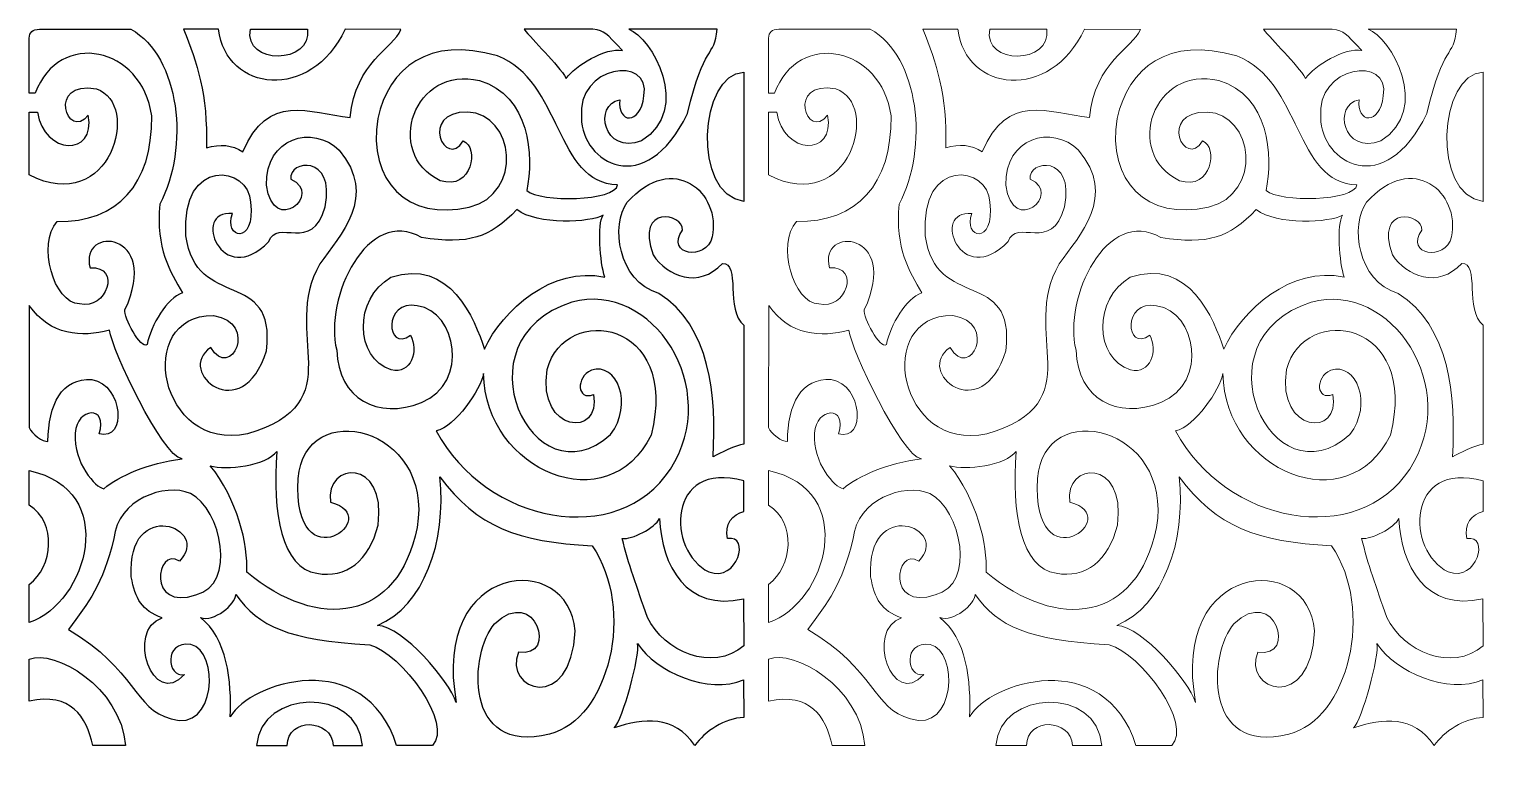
# Model space of a CAD drawing. Header units: centimetres. Extents: x -29 to 29.3, y -14.7 to 14.3.
import ezdxf

# ---------------------------------------------------------------- set-up
doc = ezdxf.new("R2010")
doc.units = ezdxf.units.CM
doc.header["$MEASUREMENT"] = 0
doc.layers.add('layer 1', color=7, linetype='Continuous')

msp = doc.modelspace()

# ---------------------------------------------------------------- linework, layer by layer
at = {"layer": 'layer 1', "color": 177}
for points, knots in [([(-28.99826, 13.92687), (-28.99826, 13.92687), (-28.99826, 11.73469), (-28.99826, 11.73469), (-28.99826, 11.73469), (-28.99826, 11.73469), (-28.75958, 11.73469), (-28.75958, 11.73469), (-28.75958, 11.73469), (-27.81011, 14.28132), (-24.49027, 13.60582), (-24.11342, 10.82368), (-24.11342, 10.82368), (-24.09051, 8.06392), (-25.47569, 6.59064), (-27.88095, 6.60799), (-27.88095, 6.60799), (-28.69193, 5.72885), (-28.03017, 3.35305), (-26.99738, 3.33085), (-26.99738, 3.33085), (-25.90317, 3.0538), (-25.3154, 4.85121), (-26.56832, 4.76415), (-26.56832, 4.76415), (-27.04211, 6.46821), (-23.70415, 6.24771), (-25.18281, 3.08435), (-25.18281, 3.08435), (-25.25262, 2.81319), (-24.54469, 1.49557), (-24.29777, 1.70531), (-24.29777, 1.70531), (-24.14317, 2.48105), (-23.51061, 3.56795), (-22.88893, 3.76539), (-22.88893, 3.76539), (-23.38327, 4.61911), (-23.95102, 5.54115), (-23.79384, 7.29972), (-23.79384, 7.29972), (-22.59431, 9.56364), (-22.98439, 13.18742), (-24.94299, 14.28167), (-24.94299, 14.28167), (-24.94299, 14.28167), (-28.58918, 14.28165), (-28.58918, 14.28165), (-28.58918, 14.28165), (-28.86501, 14.28182), (-28.99826, 14.16304), (-28.99826, 13.92687)], [0, 0, 0, 0, 0.07142857, 0.07142857, 0.07142857, 0.07142857, 0.14285714, 0.14285714, 0.14285714, 0.14285714, 0.21428571, 0.21428571, 0.21428571, 0.21428571, 0.28571429, 0.28571429, 0.28571429, 0.28571429, 0.35714286, 0.35714286, 0.35714286, 0.35714286, 0.42857143, 0.42857143, 0.42857143, 0.42857143, 0.5, 0.5, 0.5, 0.5, 0.57142857, 0.57142857, 0.57142857, 0.57142857, 0.64285714, 0.64285714, 0.64285714, 0.64285714, 0.71428571, 0.71428571, 0.71428571, 0.71428571, 0.78571429, 0.78571429, 0.78571429, 0.78571429, 0.85714286, 0.85714286, 0.85714286, 0.85714286, 1, 1, 1, 1]), ([(-22.84435, 14.28166), (-22.84435, 14.28166), (-21.44628, 14.28166), (-21.44628, 14.28166), (-21.44628, 14.28166), (-21.14741, 11.76826), (-17.76725, 11.37542), (-16.39398, 14.28166), (-16.39398, 14.28166), (-16.39398, 14.28166), (-14.16941, 14.27005), (-14.16941, 14.27005), (-14.16941, 14.27005), (-14.47066, 13.5091), (-15.97766, 13.00916), (-16.19586, 10.75668), (-16.19586, 10.75668), (-17.8318, 10.95561), (-19.49627, 11.75808), (-20.47465, 9.39443), (-20.47465, 9.39443), (-20.91712, 9.67269), (-21.37624, 9.71925), (-21.93311, 9.54841), (-21.93311, 9.54841), (-21.87171, 11.70579), (-22.30391, 12.9344), (-22.84435, 14.28166)], [0, 0, 0, 0, 0.125, 0.125, 0.125, 0.125, 0.25, 0.25, 0.25, 0.25, 0.375, 0.375, 0.375, 0.375, 0.5, 0.5, 0.5, 0.5, 0.625, 0.625, 0.625, 0.625, 0.75, 0.75, 0.75, 0.75, 1, 1, 1, 1]), ([(-20.17703, 14.28165), (-20.45446, 12.83401), (-17.70218, 12.87127), (-17.89625, 14.28167), (-17.89625, 14.28167), (-17.89625, 14.28167), (-20.17703, 14.28165), (-20.17703, 14.28165)], [0, 0, 0, 0, 0.33333333, 0.33333333, 0.33333333, 0.33333333, 1, 1, 1, 1]), ([(-5.53098, 8.07777), (-5.61464, 7.41304), (-8.60772, 7.3621), (-9.15133, 7.84728), (-9.15133, 7.84728), (-8.86936, 9.22611), (-9.02837, 11.64856), (-11.03751, 12.23548), (-11.03751, 12.23548), (-13.63424, 12.86234), (-14.88269, 9.35941), (-12.61018, 8.24148), (-12.61018, 8.24148), (-11.30633, 7.82956), (-11.049, 9.59789), (-11.69285, 9.82552), (-11.69285, 9.82552), (-12.38987, 8.66578), (-13.49013, 11.00427), (-11.50991, 10.97569), (-11.50991, 10.97569), (-9.64426, 10.90608), (-9.27243, 7.71956), (-11.44974, 7.18302), (-11.44974, 7.18302), (-13.9042, 6.62128), (-15.50479, 8.24848), (-15.09854, 10.72673), (-15.09854, 10.72673), (-14.63756, 12.72867), (-13.08148, 14.02521), (-10.31861, 13.21555), (-10.31861, 13.21555), (-7.74834, 12.2376), (-8.01262, 8.12323), (-5.53098, 8.07777)], [0, 0, 0, 0, 0.1, 0.1, 0.1, 0.1, 0.2, 0.2, 0.2, 0.2, 0.3, 0.3, 0.3, 0.3, 0.4, 0.4, 0.4, 0.4, 0.5, 0.5, 0.5, 0.5, 0.6, 0.6, 0.6, 0.6, 0.7, 0.7, 0.7, 0.7, 0.8, 0.8, 0.8, 0.8, 1, 1, 1, 1]), ([(-9.25901, 14.28168), (-9.25901, 14.28168), (-6.52154, 14.28166), (-6.52154, 14.28166), (-6.52154, 14.28166), (-5.98814, 14.19811), (-6.04319, 14.16085), (-5.33133, 13.43847), (-5.33133, 13.43847), (-6.01427, 13.56036), (-7.22959, 12.83089), (-7.57601, 12.32158), (-7.57601, 12.32158), (-7.92073, 12.88949), (-8.92512, 13.85003), (-9.25901, 14.28168)], [0, 0, 0, 0, 0.2, 0.2, 0.2, 0.2, 0.4, 0.4, 0.4, 0.4, 0.6, 0.6, 0.6, 0.6, 1, 1, 1, 1]), ([(-5.08304, 14.28166), (-5.08304, 14.28166), (-1.55502, 14.28164), (-1.55502, 14.28164), (-1.55502, 14.28164), (-1.66439, 13.11951), (-2.07852, 13.75274), (-2.74591, 10.91423), (-2.74591, 10.91423), (-4.43003, 7.44919), (-6.94266, 8.95635), (-6.97366, 10.74943), (-6.97366, 10.74943), (-7.17041, 12.84269), (-4.18116, 13.26417), (-4.48111, 11.6208), (-4.48111, 11.6208), (-4.61892, 10.40823), (-5.55361, 10.54244), (-5.43935, 11.46355), (-5.43935, 11.46355), (-6.50544, 11.3025), (-6.09014, 9.23861), (-4.57212, 9.83039), (-4.57212, 9.83039), (-2.54733, 11.09477), (-4.17529, 13.97433), (-5.08304, 14.28166)], [0, 0, 0, 0, 0.125, 0.125, 0.125, 0.125, 0.25, 0.25, 0.25, 0.25, 0.375, 0.375, 0.375, 0.375, 0.5, 0.5, 0.5, 0.5, 0.625, 0.625, 0.625, 0.625, 0.75, 0.75, 0.75, 0.75, 1, 1, 1, 1]), ([(-28.99826, 10.96848), (-28.99826, 10.96848), (-28.99825, 8.47498), (-28.99825, 8.47498), (-28.99825, 8.47498), (-25.74537, 6.7776), (-24.5145, 11.34306), (-26.32199, 11.89816), (-26.32199, 11.89816), (-28.3079, 12.29682), (-27.48115, 9.77071), (-26.64187, 10.85943), (-26.64187, 10.85943), (-26.33462, 9.17888), (-28.40633, 9.26591), (-28.67122, 10.9745), (-28.67122, 10.9745), (-28.67122, 10.9745), (-28.99826, 10.96848), (-28.99826, 10.96848)], [0, 0, 0, 0, 0.16666667, 0.16666667, 0.16666667, 0.16666667, 0.33333333, 0.33333333, 0.33333333, 0.33333333, 0.5, 0.5, 0.5, 0.5, 0.66666667, 0.66666667, 0.66666667, 0.66666667, 1, 1, 1, 1]), ([(-0.49241, 12.56414), (-2.27502, 12.52355), (-2.57449, 7.67498), (-0.49242, 7.41657), (-0.49242, 7.41657), (-0.49242, 7.41657), (-0.49241, 12.56414), (-0.49241, 12.56414)], [0, 0, 0, 0, 0.33333333, 0.33333333, 0.33333333, 0.33333333, 1, 1, 1, 1]), ([(-18.56335, 8.30591), (-18.66471, 9.06), (-16.77458, 9.31039), (-17.19414, 7.20419), (-17.19414, 7.20419), (-17.69714, 5.31198), (-19.11296, 6.77846), (-19.44725, 5.81529), (-19.44725, 5.81529), (-21.31628, 3.85533), (-22.56439, 7.10804), (-20.88926, 6.92641), (-20.88926, 6.92641), (-21.27972, 5.96299), (-19.95891, 5.608), (-20.17085, 7.38228), (-20.17085, 7.38228), (-20.20826, 8.8258), (-22.96457, 9.24308), (-22.74686, 6.04504), (-22.74686, 6.04504), (-22.3512, 3.01332), (-19.13717, 4.7964), (-19.5362, 1.46236), (-19.5362, 1.46236), (-20.49484, -1.64373), (-23.20477, 0.63055), (-21.76136, 1.58722), (-21.76136, 1.58722), (-20.97038, 0.24189), (-19.81774, 2.5788), (-21.65477, 2.8663), (-21.65477, 2.8663), (-24.83672, 2.86985), (-23.81907, -2.62128), (-20.29302, -1.85269), (-20.29302, -1.85269), (-16.04736, -0.60979), (-19.02363, 2.15159), (-17.40417, 4.92321), (-17.40417, 4.92321), (-16.59247, 6.07447), (-15.07752, 7.61134), (-16.63394, 9.4563), (-16.63394, 9.4563), (-17.6809, 10.49532), (-19.59547, 9.95682), (-19.53181, 8.06775), (-19.53181, 8.06775), (-19.273, 5.99339), (-17.24156, 7.71788), (-18.56335, 8.30591)], [0, 0, 0, 0, 0.07142857, 0.07142857, 0.07142857, 0.07142857, 0.14285714, 0.14285714, 0.14285714, 0.14285714, 0.21428571, 0.21428571, 0.21428571, 0.21428571, 0.28571429, 0.28571429, 0.28571429, 0.28571429, 0.35714286, 0.35714286, 0.35714286, 0.35714286, 0.42857143, 0.42857143, 0.42857143, 0.42857143, 0.5, 0.5, 0.5, 0.5, 0.57142857, 0.57142857, 0.57142857, 0.57142857, 0.64285714, 0.64285714, 0.64285714, 0.64285714, 0.71428571, 0.71428571, 0.71428571, 0.71428571, 0.78571429, 0.78571429, 0.78571429, 0.78571429, 0.85714286, 0.85714286, 0.85714286, 0.85714286, 1, 1, 1, 1]), ([(-2.93543, 6.26832), (-3.65082, 5.2801), (-1.98654, 5.01277), (-1.75462, 5.99615), (-1.75462, 5.99615), (-1.39613, 7.75825), (-3.29853, 9.43449), (-5.14624, 7.37861), (-5.14624, 7.37861), (-5.81242, 6.49319), (-5.51442, 4.22927), (-3.89032, 3.74549), (-3.89032, 3.74549), (-1.82528, 2.46114), (-1.57551, -0.34881), (-1.71918, -2.76953), (-1.71918, -2.76953), (-1.44934, -2.6299), (-0.81714, -2.30203), (-0.49241, -2.27184), (-0.49241, -2.27184), (-0.49241, -2.27184), (-0.49241, 2.47359), (-0.49241, 2.47359), (-0.49241, 2.47359), (-1.24767, 3.08538), (-0.61217, 4.97076), (-1.35044, 4.94234), (-1.35044, 4.94234), (-2.28648, 3.91312), (-3.55177, 4.42571), (-4.11275, 5.27941), (-4.11275, 5.27941), (-4.82579, 7.30097), (-2.89359, 6.94786), (-2.93543, 6.26832)], [0, 0, 0, 0, 0.1, 0.1, 0.1, 0.1, 0.2, 0.2, 0.2, 0.2, 0.3, 0.3, 0.3, 0.3, 0.4, 0.4, 0.4, 0.4, 0.5, 0.5, 0.5, 0.5, 0.6, 0.6, 0.6, 0.6, 0.7, 0.7, 0.7, 0.7, 0.8, 0.8, 0.8, 0.8, 1, 1, 1, 1]), ([(-6.10135, 6.86803), (-6.35121, 6.51342), (-6.23022, 4.96695), (-6.04438, 4.39849), (-6.04438, 4.39849), (-8.14819, 4.84326), (-10.11092, 3.0815), (-10.84453, 1.52754), (-10.84453, 1.52754), (-11.22145, 2.70858), (-12.21731, 5.18654), (-14.57138, 4.38763), (-14.57138, 4.38763), (-16.05497, 3.5533), (-16.02406, 1.14242), (-14.55623, 0.69838), (-14.55623, 0.69838), (-13.77634, 0.5041), (-13.43966, 1.45659), (-13.79548, 2.07668), (-13.79548, 2.07668), (-14.7715, 1.37961), (-14.89215, 3.51091), (-13.51995, 3.2567), (-13.51995, 3.2567), (-11.94945, 3.01239), (-11.42412, 0.20934), (-13.35628, -0.60992), (-13.35628, -0.60992), (-15.0856, -1.28963), (-16.66968, -0.48319), (-16.73373, 1.48413), (-16.73373, 1.48413), (-17.2625, 3.5673), (-15.49038, 7.23529), (-13.35221, 5.97142), (-13.35221, 5.97142), (-11.45107, 5.69011), (-10.64777, 5.95467), (-9.54387, 7.08713), (-9.54387, 7.08713), (-8.73362, 6.46136), (-6.58698, 6.56837), (-6.10135, 6.86803)], [0, 0, 0, 0, 0.08333333, 0.08333333, 0.08333333, 0.08333333, 0.16666667, 0.16666667, 0.16666667, 0.16666667, 0.25, 0.25, 0.25, 0.25, 0.33333333, 0.33333333, 0.33333333, 0.33333333, 0.41666667, 0.41666667, 0.41666667, 0.41666667, 0.5, 0.5, 0.5, 0.5, 0.58333333, 0.58333333, 0.58333333, 0.58333333, 0.66666667, 0.66666667, 0.66666667, 0.66666667, 0.75, 0.75, 0.75, 0.75, 0.83333333, 0.83333333, 0.83333333, 0.83333333, 1, 1, 1, 1]), ([(-8.33999, 0.71612), (-8.7416, -1.84622), (-6.13911, -2.00322), (-6.49393, -0.28195), (-6.49393, -0.28195), (-7.15079, -0.56056), (-7.20913, 0.41043), (-6.57268, 0.68231), (-6.57268, 0.68231), (-5.55919, 1.02057), (-4.87254, -0.67023), (-5.81564, -1.88481), (-5.81564, -1.88481), (-8.90418, -4.67097), (-12.02702, 1.89518), (-7.35466, 3.39701), (-7.35466, 3.39701), (-4.13859, 4.27526), (-1.33051, -0.05491), (-3.42458, -3.25917), (-3.42458, -3.25917), (-5.50313, -6.44291), (-10.77655, -5.45549), (-12.76213, -1.73853), (-12.76213, -1.73853), (-11.99905, -1.55787), (-10.99348, -0.10863), (-10.87976, 0.55456), (-10.87976, 0.55456), (-10.79894, -3.37904), (-5.86149, -5.36349), (-4.19621, -1.90181), (-4.19621, -1.90181), (-3.02022, 2.69673), (-7.61799, 3.38379), (-8.33999, 0.71612)], [0, 0, 0, 0, 0.1, 0.1, 0.1, 0.1, 0.2, 0.2, 0.2, 0.2, 0.3, 0.3, 0.3, 0.3, 0.4, 0.4, 0.4, 0.4, 0.5, 0.5, 0.5, 0.5, 0.6, 0.6, 0.6, 0.6, 0.7, 0.7, 0.7, 0.7, 0.8, 0.8, 0.8, 0.8, 1, 1, 1, 1]), ([(-28.99503, 3.26544), (-28.15615, 2.05438), (-26.91587, 1.98742), (-25.79918, 2.27949), (-25.79918, 2.27949), (-25.70663, 1.53213), (-23.7041, -2.74224), (-22.90248, -2.8541), (-22.90248, -2.8541), (-24.28343, -3.0327), (-25.38764, -3.51604), (-26.02708, -4.04647), (-26.02708, -4.04647), (-26.34852, -3.99013), (-27.23886, -3.04401), (-27.1661, -1.82366), (-27.1661, -1.82366), (-27.10484, -0.79904), (-25.83713, -0.69957), (-26.21203, -1.84929), (-26.21203, -1.84929), (-25.10868, -2.17504), (-25.22847, 0.10731), (-26.50188, 0.30614), (-26.50188, 0.30614), (-27.69634, 0.39485), (-28.2426, -0.68205), (-28.25062, -2.15405), (-28.25062, -2.15405), (-28.4565, -2.18903), (-28.89496, -1.8512), (-28.99825, -1.60741), (-28.99825, -1.60741), (-28.99825, -1.60741), (-28.99503, 3.26544), (-28.99503, 3.26544)], [0, 0, 0, 0, 0.1, 0.1, 0.1, 0.1, 0.2, 0.2, 0.2, 0.2, 0.3, 0.3, 0.3, 0.3, 0.4, 0.4, 0.4, 0.4, 0.5, 0.5, 0.5, 0.5, 0.6, 0.6, 0.6, 0.6, 0.7, 0.7, 0.7, 0.7, 0.8, 0.8, 0.8, 0.8, 1, 1, 1, 1]), ([(-19.12675, -2.55361), (-19.54332, -3.12639), (-21.14375, -3.31968), (-21.7819, -3.12802), (-21.7819, -3.12802), (-20.71197, -4.41218), (-20.25276, -6.30914), (-20.32309, -7.36997), (-20.32309, -7.36997), (-17.45064, -9.75771), (-14.28557, -9.34205), (-13.52412, -5.59597), (-13.52412, -5.59597), (-12.85494, -1.53409), (-18.00827, -0.35941), (-18.27467, -3.63758), (-18.27467, -3.63758), (-18.49186, -7.9329), (-14.73133, -5.1592), (-16.98168, -4.58212), (-16.98168, -4.58212), (-17.21347, -2.96404), (-14.72787, -2.78913), (-15.08428, -5.49502), (-15.08428, -5.49502), (-15.44573, -6.92722), (-16.35559, -7.63393), (-17.5275, -7.41717), (-17.5275, -7.41717), (-18.91979, -7.20893), (-19.31066, -5.02367), (-19.12675, -2.55361)], [0, 0, 0, 0, 0.11111111, 0.11111111, 0.11111111, 0.11111111, 0.22222222, 0.22222222, 0.22222222, 0.22222222, 0.33333333, 0.33333333, 0.33333333, 0.33333333, 0.44444444, 0.44444444, 0.44444444, 0.44444444, 0.55555556, 0.55555556, 0.55555556, 0.55555556, 0.66666667, 0.66666667, 0.66666667, 0.66666667, 0.77777778, 0.77777778, 0.77777778, 0.77777778, 1, 1, 1, 1]), ([(-0.4924, -3.73157), (-0.4924, -3.73157), (-0.49241, -4.95261), (-0.49241, -4.95261), (-0.49241, -4.95261), (-0.93956, -5.04121), (-1.28603, -5.46998), (-1.14104, -6.03235), (-1.14104, -6.03235), (-0.22991, -5.85117), (-0.72592, -7.79986), (-1.8913, -7.35663), (-1.8913, -7.35663), (-3.57109, -6.54487), (-3.58885, -2.87865), (-0.4924, -3.73157)], [0, 0, 0, 0, 0.2, 0.2, 0.2, 0.2, 0.4, 0.4, 0.4, 0.4, 0.6, 0.6, 0.6, 0.6, 1, 1, 1, 1]), ([(-28.99825, -3.32122), (-28.99825, -3.32122), (-28.99829, -4.70538), (-28.99829, -4.70538), (-28.99829, -4.70538), (-27.88318, -5.3908), (-28.04811, -7.15225), (-28.9984, -7.86066), (-28.9984, -7.86066), (-28.9984, -7.86066), (-28.99826, -9.38154), (-28.99826, -9.38154), (-28.99826, -9.38154), (-26.67551, -8.59804), (-25.38309, -4.09099), (-28.99825, -3.32122)], [0, 0, 0, 0, 0.2, 0.2, 0.2, 0.2, 0.4, 0.4, 0.4, 0.4, 0.6, 0.6, 0.6, 0.6, 1, 1, 1, 1]), ([(-27.42754, -9.66244), (-26.62812, -8.55114), (-26.06939, -7.89474), (-25.62608, -6.03013), (-25.62608, -6.03013), (-25.47111, -4.46498), (-23.60484, -3.8062), (-22.57204, -4.2289), (-22.57204, -4.2289), (-21.32255, -4.85831), (-20.7056, -7.88892), (-22.35296, -8.27244), (-22.35296, -8.27244), (-24.29953, -8.95401), (-23.95168, -6.33154), (-23.00955, -6.92892), (-23.00955, -6.92892), (-21.69255, -5.60934), (-25.11459, -4.3122), (-24.92928, -7.56247), (-24.92928, -7.56247), (-24.76663, -8.44052), (-24.5152, -8.90354), (-23.69279, -9.18884), (-23.69279, -9.18884), (-25.16437, -9.68621), (-24.06059, -12.85859), (-22.8113, -11.45039), (-22.8113, -11.45039), (-23.49827, -11.61001), (-23.66529, -10.09365), (-22.552, -10.25963), (-22.552, -10.25963), (-21.41012, -10.49203), (-21.53292, -13.80647), (-23.33546, -13.21901), (-23.33546, -13.21901), (-24.83618, -12.83077), (-24.72072, -11.25815), (-27.42754, -9.66244)], [0, 0, 0, 0, 0.09090909, 0.09090909, 0.09090909, 0.09090909, 0.18181818, 0.18181818, 0.18181818, 0.18181818, 0.27272727, 0.27272727, 0.27272727, 0.27272727, 0.36363636, 0.36363636, 0.36363636, 0.36363636, 0.45454545, 0.45454545, 0.45454545, 0.45454545, 0.54545455, 0.54545455, 0.54545455, 0.54545455, 0.63636364, 0.63636364, 0.63636364, 0.63636364, 0.72727273, 0.72727273, 0.72727273, 0.72727273, 0.81818182, 0.81818182, 0.81818182, 0.81818182, 1, 1, 1, 1]), ([(-12.62353, -3.56293), (-12.33626, -6.18231), (-13.27049, -8.71008), (-15.10274, -9.49824), (-15.10274, -9.49824), (-14.08829, -9.53552), (-12.25425, -11.69567), (-11.96387, -12.56739), (-11.96387, -12.56739), (-12.99201, -6.92882), (-7.45866, -6.4973), (-7.2237, -9.71467), (-7.2237, -9.71467), (-7.36747, -13.02949), (-10.1233, -12.083), (-9.48478, -10.56272), (-9.48478, -10.56272), (-7.89308, -10.83132), (-8.79246, -7.85363), (-10.44187, -9.43273), (-10.44187, -9.43273), (-11.42762, -10.56224), (-11.71384, -14.6937), (-8.25122, -13.82953), (-8.25122, -13.82953), (-5.87322, -13.24858), (-4.79833, -8.84056), (-6.54398, -6.32156), (-6.54398, -6.32156), (-9.50985, -6.16135), (-11.12302, -5.58335), (-12.62353, -3.56293)], [0, 0, 0, 0, 0.11111111, 0.11111111, 0.11111111, 0.11111111, 0.22222222, 0.22222222, 0.22222222, 0.22222222, 0.33333333, 0.33333333, 0.33333333, 0.33333333, 0.44444444, 0.44444444, 0.44444444, 0.44444444, 0.55555556, 0.55555556, 0.55555556, 0.55555556, 0.66666667, 0.66666667, 0.66666667, 0.66666667, 0.77777778, 0.77777778, 0.77777778, 0.77777778, 1, 1, 1, 1]), ([(-3.85311, -5.22832), (-4.03016, -5.61364), (-4.97074, -6.07953), (-5.34198, -6.03001), (-5.34198, -6.03001), (-5.10234, -7.0423), (-4.76346, -7.95335), (-4.34298, -9.17247), (-4.34298, -9.17247), (-3.67408, -10.54713), (-1.7498, -11.37649), (-0.49241, -10.30331), (-0.49241, -10.30331), (-0.49241, -10.30331), (-0.5118, -8.43384), (-0.5118, -8.43384), (-0.5118, -8.43384), (-2.76973, -8.95635), (-3.79173, -7.10459), (-3.85311, -5.22832)], [0, 0, 0, 0, 0.16666667, 0.16666667, 0.16666667, 0.16666667, 0.33333333, 0.33333333, 0.33333333, 0.33333333, 0.5, 0.5, 0.5, 0.5, 0.66666667, 0.66666667, 0.66666667, 0.66666667, 1, 1, 1, 1]), ([(-20.76312, -8.25962), (-20.75988, -8.66221), (-21.63215, -9.36763), (-22.17213, -9.18559), (-22.17213, -9.18559), (-21.1021, -9.97871), (-20.92334, -11.73288), (-20.97789, -13.13832), (-20.97789, -13.13832), (-20.20374, -11.73895), (-15.61291, -10.30729), (-14.34577, -14.28165), (-14.34577, -14.28165), (-14.34577, -14.28165), (-12.91275, -14.28167), (-12.91275, -14.28167), (-12.91275, -14.28167), (-12.06842, -13.44965), (-14.13754, -10.61415), (-15.41371, -10.27331), (-15.41371, -10.27331), (-18.71037, -10.06826), (-19.80869, -9.55814), (-20.76312, -8.25962)], [0, 0, 0, 0, 0.14285714, 0.14285714, 0.14285714, 0.14285714, 0.28571429, 0.28571429, 0.28571429, 0.28571429, 0.42857143, 0.42857143, 0.42857143, 0.42857143, 0.57142857, 0.57142857, 0.57142857, 0.57142857, 0.71428571, 0.71428571, 0.71428571, 0.71428571, 1, 1, 1, 1]), ([(-28.99982, -10.84351), (-28.99982, -10.84351), (-28.99827, -12.51662), (-28.99827, -12.51662), (-28.99827, -12.51662), (-27.34989, -12.14896), (-26.70553, -13.13042), (-26.46855, -14.28165), (-26.46855, -14.28165), (-26.46855, -14.28165), (-25.1597, -14.28166), (-25.1597, -14.28166), (-25.1597, -14.28166), (-25.34563, -11.93628), (-28.0062, -10.42799), (-28.99982, -10.84351)], [0, 0, 0, 0, 0.2, 0.2, 0.2, 0.2, 0.4, 0.4, 0.4, 0.4, 0.6, 0.6, 0.6, 0.6, 1, 1, 1, 1]), ([(-4.73178, -10.22014), (-4.63059, -10.69044), (-5.31705, -13.2627), (-5.67179, -13.58558), (-5.67179, -13.58558), (-4.46799, -13.19177), (-3.29623, -13.06057), (-2.44299, -14.28164), (-2.44299, -14.28164), (-2.05857, -13.72237), (-1.25649, -13.1809), (-0.4924, -13.17008), (-0.4924, -13.17008), (-0.4924, -13.17008), (-0.50534, -11.66517), (-0.50534, -11.66517), (-0.50534, -11.66517), (-1.90374, -12.26204), (-4.00756, -11.34901), (-4.73178, -10.22014)], [0, 0, 0, 0, 0.16666667, 0.16666667, 0.16666667, 0.16666667, 0.33333333, 0.33333333, 0.33333333, 0.33333333, 0.5, 0.5, 0.5, 0.5, 0.66666667, 0.66666667, 0.66666667, 0.66666667, 1, 1, 1, 1]), ([(-18.7146, -14.28165), (-18.7146, -14.28165), (-19.93411, -14.28165), (-19.93411, -14.28165), (-19.93411, -14.28165), (-19.75557, -12.05683), (-15.89042, -11.90928), (-15.70648, -14.28166), (-15.70648, -14.28166), (-15.70648, -14.28166), (-16.87731, -14.28168), (-16.87731, -14.28168), (-16.87731, -14.28168), (-16.94003, -13.20509), (-18.68526, -13.146), (-18.7146, -14.28165)], [0, 0, 0, 0, 0.2, 0.2, 0.2, 0.2, 0.4, 0.4, 0.4, 0.4, 0.6, 0.6, 0.6, 0.6, 1, 1, 1, 1])]:
    msp.add_open_spline(points, degree=3, knots=knots, dxfattribs=at)
at = {"layer": 'layer 1', "color": 242, "lineweight": 9}
for points, knots in [([(0.49397, 13.92687), (0.49397, 13.92687), (0.49397, 11.73469), (0.49397, 11.73469), (0.49397, 11.73469), (0.49397, 11.73469), (0.73265, 11.73469), (0.73265, 11.73469), (0.73265, 11.73469), (1.68212, 14.28132), (5.00196, 13.60582), (5.37881, 10.82368), (5.37881, 10.82368), (5.40172, 8.06392), (4.01654, 6.59064), (1.61128, 6.60799), (1.61128, 6.60799), (0.8003, 5.72885), (1.46206, 3.35305), (2.49485, 3.33085), (2.49485, 3.33085), (3.58906, 3.0538), (4.17683, 4.85121), (2.92391, 4.76415), (2.92391, 4.76415), (2.45012, 6.46821), (5.78808, 6.24771), (4.30942, 3.08435), (4.30942, 3.08435), (4.23961, 2.81319), (4.94754, 1.49557), (5.19446, 1.70531), (5.19446, 1.70531), (5.34906, 2.48105), (5.98162, 3.56795), (6.6033, 3.76539), (6.6033, 3.76539), (6.10896, 4.61911), (5.54121, 5.54115), (5.69839, 7.29972), (5.69839, 7.29972), (6.89792, 9.56364), (6.50784, 13.18742), (4.54924, 14.28167), (4.54924, 14.28167), (4.54924, 14.28167), (0.90305, 14.28165), (0.90305, 14.28165), (0.90305, 14.28165), (0.62722, 14.28182), (0.49397, 14.16304), (0.49397, 13.92687)], [0, 0, 0, 0, 0.07142857, 0.07142857, 0.07142857, 0.07142857, 0.14285714, 0.14285714, 0.14285714, 0.14285714, 0.21428571, 0.21428571, 0.21428571, 0.21428571, 0.28571429, 0.28571429, 0.28571429, 0.28571429, 0.35714286, 0.35714286, 0.35714286, 0.35714286, 0.42857143, 0.42857143, 0.42857143, 0.42857143, 0.5, 0.5, 0.5, 0.5, 0.57142857, 0.57142857, 0.57142857, 0.57142857, 0.64285714, 0.64285714, 0.64285714, 0.64285714, 0.71428571, 0.71428571, 0.71428571, 0.71428571, 0.78571429, 0.78571429, 0.78571429, 0.78571429, 0.85714286, 0.85714286, 0.85714286, 0.85714286, 1, 1, 1, 1]), ([(6.64788, 14.28166), (6.64788, 14.28166), (8.04595, 14.28166), (8.04595, 14.28166), (8.04595, 14.28166), (8.34482, 11.76826), (11.72498, 11.37542), (13.09825, 14.28166), (13.09825, 14.28166), (13.09825, 14.28166), (15.32282, 14.27005), (15.32282, 14.27005), (15.32282, 14.27005), (15.02157, 13.5091), (13.51457, 13.00916), (13.29637, 10.75668), (13.29637, 10.75668), (11.66043, 10.95561), (9.99596, 11.75808), (9.01758, 9.39443), (9.01758, 9.39443), (8.57511, 9.67269), (8.11599, 9.71925), (7.55912, 9.54841), (7.55912, 9.54841), (7.62052, 11.70579), (7.18832, 12.9344), (6.64788, 14.28166)], [0, 0, 0, 0, 0.125, 0.125, 0.125, 0.125, 0.25, 0.25, 0.25, 0.25, 0.375, 0.375, 0.375, 0.375, 0.5, 0.5, 0.5, 0.5, 0.625, 0.625, 0.625, 0.625, 0.75, 0.75, 0.75, 0.75, 1, 1, 1, 1]), ([(9.3152, 14.28165), (9.03777, 12.83401), (11.79005, 12.87127), (11.59598, 14.28167), (11.59598, 14.28167), (11.59598, 14.28167), (9.3152, 14.28165), (9.3152, 14.28165)], [0, 0, 0, 0, 0.33333333, 0.33333333, 0.33333333, 0.33333333, 1, 1, 1, 1]), ([(23.96125, 8.07777), (23.87759, 7.41304), (20.88451, 7.3621), (20.3409, 7.84728), (20.3409, 7.84728), (20.62287, 9.22611), (20.46386, 11.64856), (18.45472, 12.23548), (18.45472, 12.23548), (15.85799, 12.86234), (14.60954, 9.35941), (16.88205, 8.24148), (16.88205, 8.24148), (18.1859, 7.82956), (18.44323, 9.59789), (17.79938, 9.82552), (17.79938, 9.82552), (17.10236, 8.66578), (16.0021, 11.00427), (17.98232, 10.97569), (17.98232, 10.97569), (19.84797, 10.90608), (20.2198, 7.71956), (18.04249, 7.18302), (18.04249, 7.18302), (15.58803, 6.62128), (13.98744, 8.24848), (14.39369, 10.72673), (14.39369, 10.72673), (14.85467, 12.72867), (16.41075, 14.02521), (19.17362, 13.21555), (19.17362, 13.21555), (21.74389, 12.2376), (21.47961, 8.12323), (23.96125, 8.07777)], [0, 0, 0, 0, 0.1, 0.1, 0.1, 0.1, 0.2, 0.2, 0.2, 0.2, 0.3, 0.3, 0.3, 0.3, 0.4, 0.4, 0.4, 0.4, 0.5, 0.5, 0.5, 0.5, 0.6, 0.6, 0.6, 0.6, 0.7, 0.7, 0.7, 0.7, 0.8, 0.8, 0.8, 0.8, 1, 1, 1, 1]), ([(20.23322, 14.28168), (20.23322, 14.28168), (22.97069, 14.28166), (22.97069, 14.28166), (22.97069, 14.28166), (23.50409, 14.19811), (23.44904, 14.16085), (24.1609, 13.43847), (24.1609, 13.43847), (23.47796, 13.56036), (22.26264, 12.83089), (21.91622, 12.32158), (21.91622, 12.32158), (21.5715, 12.88949), (20.56711, 13.85003), (20.23322, 14.28168)], [0, 0, 0, 0, 0.2, 0.2, 0.2, 0.2, 0.4, 0.4, 0.4, 0.4, 0.6, 0.6, 0.6, 0.6, 1, 1, 1, 1]), ([(24.40919, 14.28166), (24.40919, 14.28166), (27.93721, 14.28164), (27.93721, 14.28164), (27.93721, 14.28164), (27.82784, 13.11951), (27.41371, 13.75274), (26.74632, 10.91423), (26.74632, 10.91423), (25.0622, 7.44919), (22.54957, 8.95635), (22.51857, 10.74943), (22.51857, 10.74943), (22.32182, 12.84269), (25.31107, 13.26417), (25.01112, 11.6208), (25.01112, 11.6208), (24.87331, 10.40823), (23.93862, 10.54244), (24.05288, 11.46355), (24.05288, 11.46355), (22.98679, 11.3025), (23.40209, 9.23861), (24.92011, 9.83039), (24.92011, 9.83039), (26.9449, 11.09477), (25.31694, 13.97433), (24.40919, 14.28166)], [0, 0, 0, 0, 0.125, 0.125, 0.125, 0.125, 0.25, 0.25, 0.25, 0.25, 0.375, 0.375, 0.375, 0.375, 0.5, 0.5, 0.5, 0.5, 0.625, 0.625, 0.625, 0.625, 0.75, 0.75, 0.75, 0.75, 1, 1, 1, 1]), ([(0.49397, 10.96848), (0.49397, 10.96848), (0.49398, 8.47498), (0.49398, 8.47498), (0.49398, 8.47498), (3.74686, 6.7776), (4.97773, 11.34306), (3.17024, 11.89816), (3.17024, 11.89816), (1.18433, 12.29682), (2.01108, 9.77071), (2.85036, 10.85943), (2.85036, 10.85943), (3.15761, 9.17888), (1.0859, 9.26591), (0.82101, 10.9745), (0.82101, 10.9745), (0.82101, 10.9745), (0.49397, 10.96848), (0.49397, 10.96848)], [0, 0, 0, 0, 0.16666667, 0.16666667, 0.16666667, 0.16666667, 0.33333333, 0.33333333, 0.33333333, 0.33333333, 0.5, 0.5, 0.5, 0.5, 0.66666667, 0.66666667, 0.66666667, 0.66666667, 1, 1, 1, 1]), ([(28.99982, 12.56414), (27.21721, 12.52355), (26.91774, 7.67498), (28.99981, 7.41657), (28.99981, 7.41657), (28.99981, 7.41657), (28.99982, 12.56414), (28.99982, 12.56414)], [0, 0, 0, 0, 0.33333333, 0.33333333, 0.33333333, 0.33333333, 1, 1, 1, 1]), ([(10.92888, 8.30591), (10.82752, 9.06), (12.71765, 9.31039), (12.29809, 7.20419), (12.29809, 7.20419), (11.79509, 5.31198), (10.37927, 6.77846), (10.04498, 5.81529), (10.04498, 5.81529), (8.17595, 3.85533), (6.92784, 7.10804), (8.60297, 6.92641), (8.60297, 6.92641), (8.21251, 5.96299), (9.53332, 5.608), (9.32138, 7.38228), (9.32138, 7.38228), (9.28397, 8.8258), (6.52766, 9.24308), (6.74537, 6.04504), (6.74537, 6.04504), (7.14103, 3.01332), (10.35506, 4.7964), (9.95603, 1.46236), (9.95603, 1.46236), (8.99739, -1.64373), (6.28746, 0.63055), (7.73087, 1.58722), (7.73087, 1.58722), (8.52185, 0.24189), (9.67449, 2.5788), (7.83746, 2.8663), (7.83746, 2.8663), (4.65551, 2.86985), (5.67316, -2.62128), (9.19921, -1.85269), (9.19921, -1.85269), (13.44487, -0.60979), (10.4686, 2.15159), (12.08806, 4.92321), (12.08806, 4.92321), (12.89976, 6.07447), (14.41471, 7.61134), (12.85829, 9.4563), (12.85829, 9.4563), (11.81133, 10.49532), (9.89676, 9.95682), (9.96042, 8.06775), (9.96042, 8.06775), (10.21923, 5.99339), (12.25067, 7.71788), (10.92888, 8.30591)], [0, 0, 0, 0, 0.07142857, 0.07142857, 0.07142857, 0.07142857, 0.14285714, 0.14285714, 0.14285714, 0.14285714, 0.21428571, 0.21428571, 0.21428571, 0.21428571, 0.28571429, 0.28571429, 0.28571429, 0.28571429, 0.35714286, 0.35714286, 0.35714286, 0.35714286, 0.42857143, 0.42857143, 0.42857143, 0.42857143, 0.5, 0.5, 0.5, 0.5, 0.57142857, 0.57142857, 0.57142857, 0.57142857, 0.64285714, 0.64285714, 0.64285714, 0.64285714, 0.71428571, 0.71428571, 0.71428571, 0.71428571, 0.78571429, 0.78571429, 0.78571429, 0.78571429, 0.85714286, 0.85714286, 0.85714286, 0.85714286, 1, 1, 1, 1]), ([(26.5568, 6.26832), (25.84141, 5.2801), (27.50569, 5.01277), (27.73761, 5.99615), (27.73761, 5.99615), (28.0961, 7.75825), (26.1937, 9.43449), (24.34599, 7.37861), (24.34599, 7.37861), (23.67981, 6.49319), (23.97781, 4.22927), (25.60191, 3.74549), (25.60191, 3.74549), (27.66695, 2.46114), (27.91672, -0.34881), (27.77305, -2.76953), (27.77305, -2.76953), (28.04289, -2.6299), (28.67509, -2.30203), (28.99982, -2.27184), (28.99982, -2.27184), (28.99982, -2.27184), (28.99982, 2.47359), (28.99982, 2.47359), (28.99982, 2.47359), (28.24456, 3.08538), (28.88006, 4.97076), (28.14179, 4.94234), (28.14179, 4.94234), (27.20575, 3.91312), (25.94046, 4.42571), (25.37948, 5.27941), (25.37948, 5.27941), (24.66644, 7.30097), (26.59864, 6.94786), (26.5568, 6.26832)], [0, 0, 0, 0, 0.1, 0.1, 0.1, 0.1, 0.2, 0.2, 0.2, 0.2, 0.3, 0.3, 0.3, 0.3, 0.4, 0.4, 0.4, 0.4, 0.5, 0.5, 0.5, 0.5, 0.6, 0.6, 0.6, 0.6, 0.7, 0.7, 0.7, 0.7, 0.8, 0.8, 0.8, 0.8, 1, 1, 1, 1]), ([(23.39088, 6.86803), (23.14102, 6.51342), (23.26201, 4.96695), (23.44785, 4.39849), (23.44785, 4.39849), (21.34404, 4.84326), (19.38131, 3.0815), (18.6477, 1.52754), (18.6477, 1.52754), (18.27078, 2.70858), (17.27492, 5.18654), (14.92085, 4.38763), (14.92085, 4.38763), (13.43726, 3.5533), (13.46817, 1.14242), (14.936, 0.69838), (14.936, 0.69838), (15.71589, 0.5041), (16.05257, 1.45659), (15.69675, 2.07668), (15.69675, 2.07668), (14.72073, 1.37961), (14.60008, 3.51091), (15.97228, 3.2567), (15.97228, 3.2567), (17.54278, 3.01239), (18.06811, 0.20934), (16.13595, -0.60992), (16.13595, -0.60992), (14.40663, -1.28963), (12.82255, -0.48319), (12.7585, 1.48413), (12.7585, 1.48413), (12.22973, 3.5673), (14.00185, 7.23529), (16.14002, 5.97142), (16.14002, 5.97142), (18.04116, 5.69011), (18.84446, 5.95467), (19.94836, 7.08713), (19.94836, 7.08713), (20.75861, 6.46136), (22.90525, 6.56837), (23.39088, 6.86803)], [0, 0, 0, 0, 0.08333333, 0.08333333, 0.08333333, 0.08333333, 0.16666667, 0.16666667, 0.16666667, 0.16666667, 0.25, 0.25, 0.25, 0.25, 0.33333333, 0.33333333, 0.33333333, 0.33333333, 0.41666667, 0.41666667, 0.41666667, 0.41666667, 0.5, 0.5, 0.5, 0.5, 0.58333333, 0.58333333, 0.58333333, 0.58333333, 0.66666667, 0.66666667, 0.66666667, 0.66666667, 0.75, 0.75, 0.75, 0.75, 0.83333333, 0.83333333, 0.83333333, 0.83333333, 1, 1, 1, 1]), ([(21.15224, 0.71612), (20.75063, -1.84622), (23.35312, -2.00322), (22.9983, -0.28195), (22.9983, -0.28195), (22.34144, -0.56056), (22.2831, 0.41043), (22.91955, 0.68231), (22.91955, 0.68231), (23.93304, 1.02057), (24.61969, -0.67023), (23.67659, -1.88481), (23.67659, -1.88481), (20.58805, -4.67097), (17.46521, 1.89518), (22.13757, 3.39701), (22.13757, 3.39701), (25.35364, 4.27526), (28.16172, -0.05491), (26.06765, -3.25917), (26.06765, -3.25917), (23.9891, -6.44291), (18.71568, -5.45549), (16.7301, -1.73853), (16.7301, -1.73853), (17.49318, -1.55787), (18.49875, -0.10863), (18.61247, 0.55456), (18.61247, 0.55456), (18.69329, -3.37904), (23.63074, -5.36349), (25.29602, -1.90181), (25.29602, -1.90181), (26.47201, 2.69673), (21.87424, 3.38379), (21.15224, 0.71612)], [0, 0, 0, 0, 0.1, 0.1, 0.1, 0.1, 0.2, 0.2, 0.2, 0.2, 0.3, 0.3, 0.3, 0.3, 0.4, 0.4, 0.4, 0.4, 0.5, 0.5, 0.5, 0.5, 0.6, 0.6, 0.6, 0.6, 0.7, 0.7, 0.7, 0.7, 0.8, 0.8, 0.8, 0.8, 1, 1, 1, 1]), ([(0.4972, 3.26544), (1.33608, 2.05438), (2.57636, 1.98742), (3.69305, 2.27949), (3.69305, 2.27949), (3.7856, 1.53213), (5.78813, -2.74224), (6.58975, -2.8541), (6.58975, -2.8541), (5.2088, -3.0327), (4.10459, -3.51604), (3.46515, -4.04647), (3.46515, -4.04647), (3.14371, -3.99013), (2.25337, -3.04401), (2.32613, -1.82366), (2.32613, -1.82366), (2.38739, -0.79904), (3.6551, -0.69957), (3.2802, -1.84929), (3.2802, -1.84929), (4.38355, -2.17504), (4.26376, 0.10731), (2.99035, 0.30614), (2.99035, 0.30614), (1.79589, 0.39485), (1.24963, -0.68205), (1.24161, -2.15405), (1.24161, -2.15405), (1.03573, -2.18903), (0.59727, -1.8512), (0.49398, -1.60741), (0.49398, -1.60741), (0.49398, -1.60741), (0.4972, 3.26544), (0.4972, 3.26544)], [0, 0, 0, 0, 0.1, 0.1, 0.1, 0.1, 0.2, 0.2, 0.2, 0.2, 0.3, 0.3, 0.3, 0.3, 0.4, 0.4, 0.4, 0.4, 0.5, 0.5, 0.5, 0.5, 0.6, 0.6, 0.6, 0.6, 0.7, 0.7, 0.7, 0.7, 0.8, 0.8, 0.8, 0.8, 1, 1, 1, 1]), ([(10.36548, -2.55361), (9.94891, -3.12639), (8.34848, -3.31968), (7.71033, -3.12802), (7.71033, -3.12802), (8.78026, -4.41218), (9.23947, -6.30914), (9.16914, -7.36997), (9.16914, -7.36997), (12.04159, -9.75771), (15.20666, -9.34205), (15.96811, -5.59597), (15.96811, -5.59597), (16.63729, -1.53409), (11.48396, -0.35941), (11.21756, -3.63758), (11.21756, -3.63758), (11.00037, -7.9329), (14.7609, -5.1592), (12.51055, -4.58212), (12.51055, -4.58212), (12.27876, -2.96404), (14.76436, -2.78913), (14.40795, -5.49502), (14.40795, -5.49502), (14.0465, -6.92722), (13.13664, -7.63393), (11.96473, -7.41717), (11.96473, -7.41717), (10.57244, -7.20893), (10.18157, -5.02367), (10.36548, -2.55361)], [0, 0, 0, 0, 0.11111111, 0.11111111, 0.11111111, 0.11111111, 0.22222222, 0.22222222, 0.22222222, 0.22222222, 0.33333333, 0.33333333, 0.33333333, 0.33333333, 0.44444444, 0.44444444, 0.44444444, 0.44444444, 0.55555556, 0.55555556, 0.55555556, 0.55555556, 0.66666667, 0.66666667, 0.66666667, 0.66666667, 0.77777778, 0.77777778, 0.77777778, 0.77777778, 1, 1, 1, 1]), ([(28.99983, -3.73157), (28.99983, -3.73157), (28.99982, -4.95261), (28.99982, -4.95261), (28.99982, -4.95261), (28.55267, -5.04121), (28.2062, -5.46998), (28.35119, -6.03235), (28.35119, -6.03235), (29.26232, -5.85117), (28.76631, -7.79986), (27.60093, -7.35663), (27.60093, -7.35663), (25.92114, -6.54487), (25.90338, -2.87865), (28.99983, -3.73157)], [0, 0, 0, 0, 0.2, 0.2, 0.2, 0.2, 0.4, 0.4, 0.4, 0.4, 0.6, 0.6, 0.6, 0.6, 1, 1, 1, 1]), ([(0.49398, -3.32122), (0.49398, -3.32122), (0.49394, -4.70538), (0.49394, -4.70538), (0.49394, -4.70538), (1.60905, -5.3908), (1.44412, -7.15225), (0.49383, -7.86066), (0.49383, -7.86066), (0.49383, -7.86066), (0.49397, -9.38154), (0.49397, -9.38154), (0.49397, -9.38154), (2.81672, -8.59804), (4.10914, -4.09099), (0.49398, -3.32122)], [0, 0, 0, 0, 0.2, 0.2, 0.2, 0.2, 0.4, 0.4, 0.4, 0.4, 0.6, 0.6, 0.6, 0.6, 1, 1, 1, 1]), ([(2.06469, -9.66244), (2.86411, -8.55114), (3.42284, -7.89474), (3.86615, -6.03013), (3.86615, -6.03013), (4.02112, -4.46498), (5.88739, -3.8062), (6.92019, -4.2289), (6.92019, -4.2289), (8.16968, -4.85831), (8.78663, -7.88892), (7.13927, -8.27244), (7.13927, -8.27244), (5.1927, -8.95401), (5.54055, -6.33154), (6.48268, -6.92892), (6.48268, -6.92892), (7.79968, -5.60934), (4.37764, -4.3122), (4.56295, -7.56247), (4.56295, -7.56247), (4.7256, -8.44052), (4.97703, -8.90354), (5.79944, -9.18884), (5.79944, -9.18884), (4.32786, -9.68621), (5.43164, -12.85859), (6.68093, -11.45039), (6.68093, -11.45039), (5.99396, -11.61001), (5.82694, -10.09365), (6.94023, -10.25963), (6.94023, -10.25963), (8.08211, -10.49203), (7.95931, -13.80647), (6.15677, -13.21901), (6.15677, -13.21901), (4.65605, -12.83077), (4.77151, -11.25815), (2.06469, -9.66244)], [0, 0, 0, 0, 0.09090909, 0.09090909, 0.09090909, 0.09090909, 0.18181818, 0.18181818, 0.18181818, 0.18181818, 0.27272727, 0.27272727, 0.27272727, 0.27272727, 0.36363636, 0.36363636, 0.36363636, 0.36363636, 0.45454545, 0.45454545, 0.45454545, 0.45454545, 0.54545455, 0.54545455, 0.54545455, 0.54545455, 0.63636364, 0.63636364, 0.63636364, 0.63636364, 0.72727273, 0.72727273, 0.72727273, 0.72727273, 0.81818182, 0.81818182, 0.81818182, 0.81818182, 1, 1, 1, 1]), ([(16.8687, -3.56293), (17.15597, -6.18231), (16.22174, -8.71008), (14.38949, -9.49824), (14.38949, -9.49824), (15.40394, -9.53552), (17.23798, -11.69567), (17.52836, -12.56739), (17.52836, -12.56739), (16.50022, -6.92882), (22.03357, -6.4973), (22.26853, -9.71467), (22.26853, -9.71467), (22.12476, -13.02949), (19.36893, -12.083), (20.00745, -10.56272), (20.00745, -10.56272), (21.59915, -10.83132), (20.69977, -7.85363), (19.05036, -9.43273), (19.05036, -9.43273), (18.06461, -10.56224), (17.77839, -14.6937), (21.24101, -13.82953), (21.24101, -13.82953), (23.61901, -13.24858), (24.6939, -8.84056), (22.94825, -6.32156), (22.94825, -6.32156), (19.98238, -6.16135), (18.36921, -5.58335), (16.8687, -3.56293)], [0, 0, 0, 0, 0.11111111, 0.11111111, 0.11111111, 0.11111111, 0.22222222, 0.22222222, 0.22222222, 0.22222222, 0.33333333, 0.33333333, 0.33333333, 0.33333333, 0.44444444, 0.44444444, 0.44444444, 0.44444444, 0.55555556, 0.55555556, 0.55555556, 0.55555556, 0.66666667, 0.66666667, 0.66666667, 0.66666667, 0.77777778, 0.77777778, 0.77777778, 0.77777778, 1, 1, 1, 1]), ([(25.63912, -5.22832), (25.46207, -5.61364), (24.52149, -6.07953), (24.15025, -6.03001), (24.15025, -6.03001), (24.38989, -7.0423), (24.72877, -7.95335), (25.14925, -9.17247), (25.14925, -9.17247), (25.81815, -10.54713), (27.74243, -11.37649), (28.99982, -10.30331), (28.99982, -10.30331), (28.99982, -10.30331), (28.98043, -8.43384), (28.98043, -8.43384), (28.98043, -8.43384), (26.7225, -8.95635), (25.7005, -7.10459), (25.63912, -5.22832)], [0, 0, 0, 0, 0.16666667, 0.16666667, 0.16666667, 0.16666667, 0.33333333, 0.33333333, 0.33333333, 0.33333333, 0.5, 0.5, 0.5, 0.5, 0.66666667, 0.66666667, 0.66666667, 0.66666667, 1, 1, 1, 1]), ([(8.72911, -8.25962), (8.73235, -8.66221), (7.86008, -9.36763), (7.3201, -9.18559), (7.3201, -9.18559), (8.39013, -9.97871), (8.56889, -11.73288), (8.51434, -13.13832), (8.51434, -13.13832), (9.28849, -11.73895), (13.87932, -10.30729), (15.14646, -14.28165), (15.14646, -14.28165), (15.14646, -14.28165), (16.57948, -14.28167), (16.57948, -14.28167), (16.57948, -14.28167), (17.42381, -13.44965), (15.35469, -10.61415), (14.07852, -10.27331), (14.07852, -10.27331), (10.78186, -10.06826), (9.68354, -9.55814), (8.72911, -8.25962)], [0, 0, 0, 0, 0.14285714, 0.14285714, 0.14285714, 0.14285714, 0.28571429, 0.28571429, 0.28571429, 0.28571429, 0.42857143, 0.42857143, 0.42857143, 0.42857143, 0.57142857, 0.57142857, 0.57142857, 0.57142857, 0.71428571, 0.71428571, 0.71428571, 0.71428571, 1, 1, 1, 1]), ([(0.49241, -10.84351), (0.49241, -10.84351), (0.49396, -12.51662), (0.49396, -12.51662), (0.49396, -12.51662), (2.14234, -12.14896), (2.7867, -13.13042), (3.02368, -14.28165), (3.02368, -14.28165), (3.02368, -14.28165), (4.33253, -14.28166), (4.33253, -14.28166), (4.33253, -14.28166), (4.1466, -11.93628), (1.48603, -10.42799), (0.49241, -10.84351)], [0, 0, 0, 0, 0.2, 0.2, 0.2, 0.2, 0.4, 0.4, 0.4, 0.4, 0.6, 0.6, 0.6, 0.6, 1, 1, 1, 1]), ([(24.76045, -10.22014), (24.86164, -10.69044), (24.17518, -13.2627), (23.82044, -13.58558), (23.82044, -13.58558), (25.02424, -13.19177), (26.196, -13.06057), (27.04924, -14.28164), (27.04924, -14.28164), (27.43366, -13.72237), (28.23574, -13.1809), (28.99983, -13.17008), (28.99983, -13.17008), (28.99983, -13.17008), (28.98689, -11.66517), (28.98689, -11.66517), (28.98689, -11.66517), (27.58849, -12.26204), (25.48467, -11.34901), (24.76045, -10.22014)], [0, 0, 0, 0, 0.16666667, 0.16666667, 0.16666667, 0.16666667, 0.33333333, 0.33333333, 0.33333333, 0.33333333, 0.5, 0.5, 0.5, 0.5, 0.66666667, 0.66666667, 0.66666667, 0.66666667, 1, 1, 1, 1]), ([(10.77763, -14.28165), (10.77763, -14.28165), (9.55812, -14.28165), (9.55812, -14.28165), (9.55812, -14.28165), (9.73666, -12.05683), (13.60181, -11.90928), (13.78575, -14.28166), (13.78575, -14.28166), (13.78575, -14.28166), (12.61492, -14.28168), (12.61492, -14.28168), (12.61492, -14.28168), (12.5522, -13.20509), (10.80697, -13.146), (10.77763, -14.28165)], [0, 0, 0, 0, 0.2, 0.2, 0.2, 0.2, 0.4, 0.4, 0.4, 0.4, 0.6, 0.6, 0.6, 0.6, 1, 1, 1, 1])]:
    msp.add_open_spline(points, degree=3, knots=knots, dxfattribs=at)

doc.saveas('drawing.dxf')
